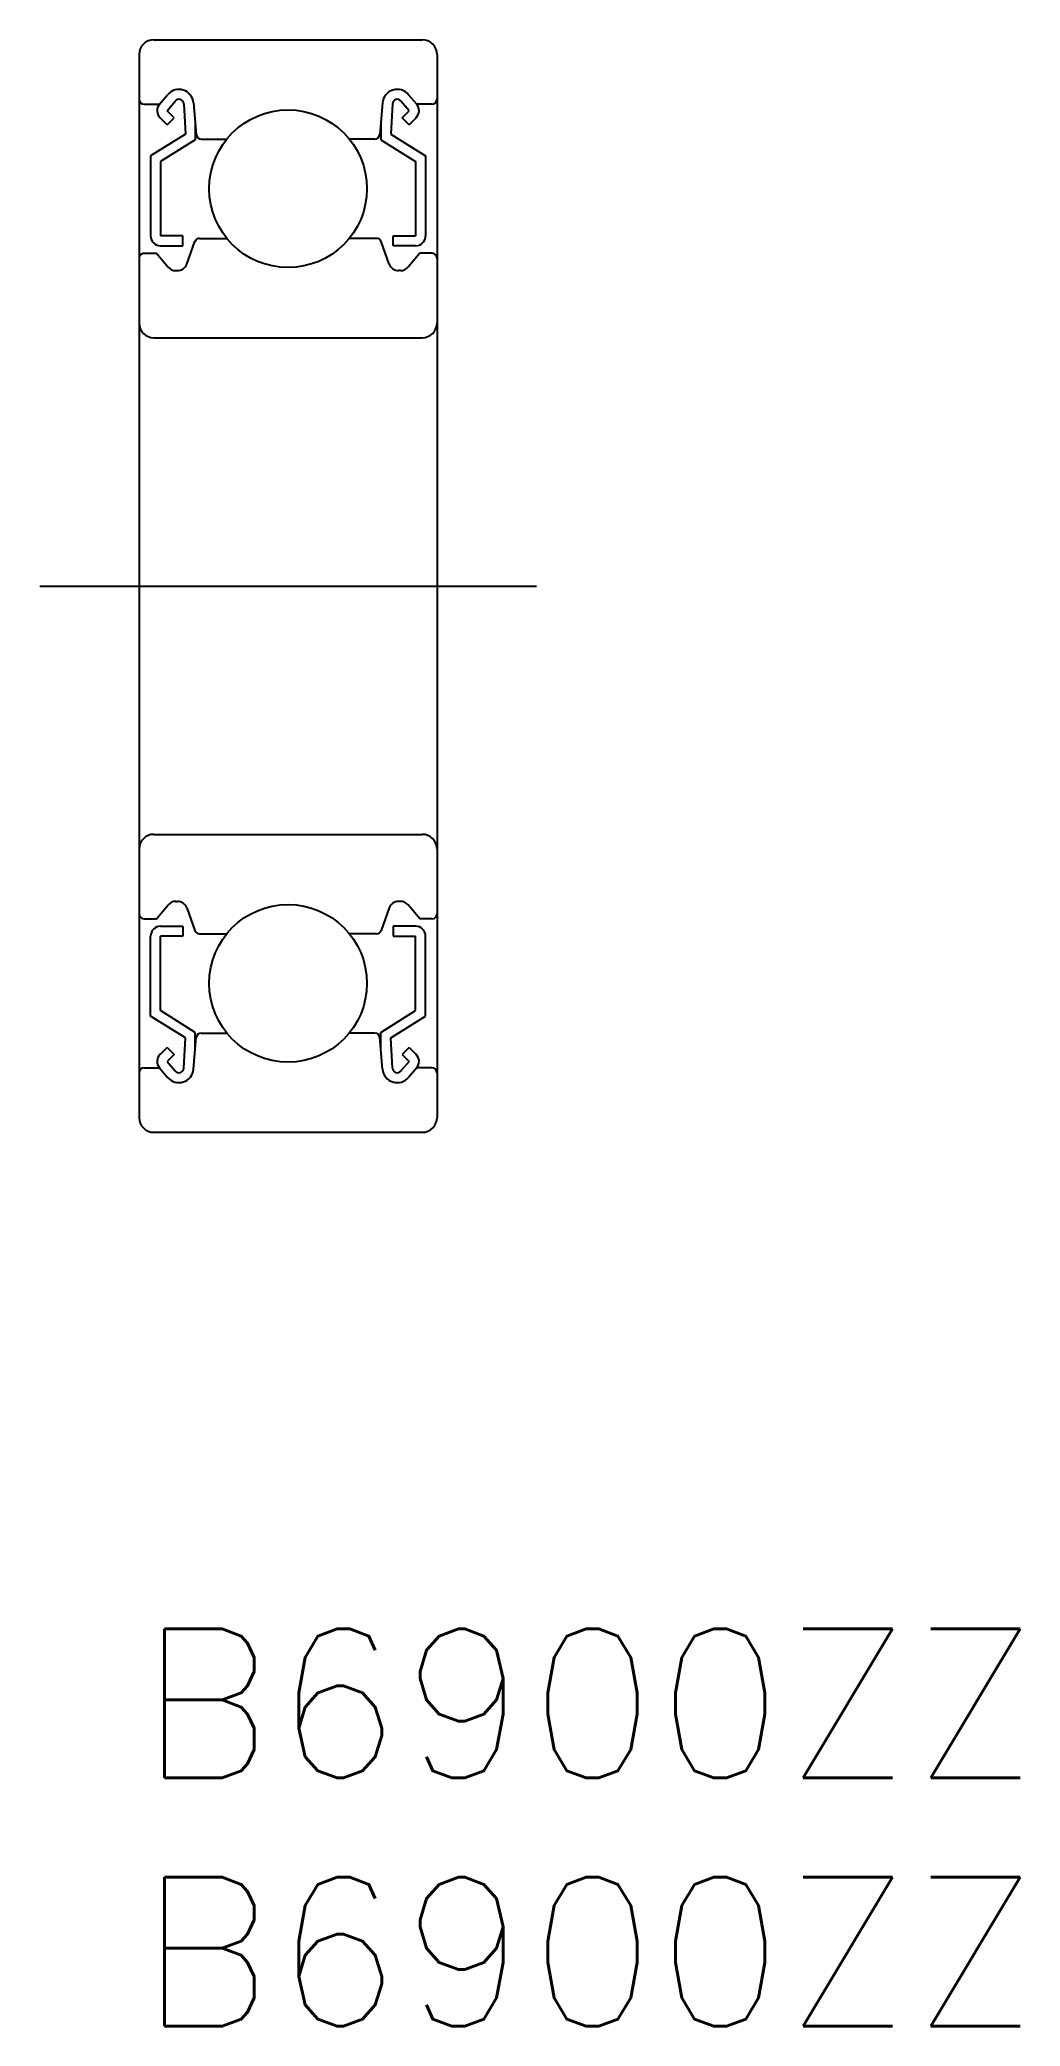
# Model space of a CAD drawing. Extents: x -2 to 17.7, y -8 to 32.
import ezdxf

# ---------------------------------------------------------------- set-up
doc = ezdxf.new("R2010")
doc.units = 0
doc.header["$LTSCALE"] = 0.5
doc.linetypes.add('CENTER', pattern=[50.8, 31.75, -6.35, 6.35, -6.35])
for name, color, linetype in [('MSM_CENTER', 1, 'CENTER'), ('MSM_CONTINUOUS', 7, 'CONTINUOUS'), ('MSM_PART_NUMBER', 7, 'CONTINUOUS')]:
    doc.layers.add(name, color=color, linetype=linetype)
doc.styles.get("Standard").update_dxf_attribs({"font": 'txt.shx', "height": 3, "bigfont": 'bigfont.shx'})

# ---------------------------------------------------------------- blocks, each defined once
blk = doc.blocks.new('*U2')
at = {"layer": 'MSM_PART_NUMBER'}
blk.add_text('B6900ZZ', height=3, dxfattribs=at).set_placement((0, -3))
blk = doc.blocks.new('*U3')
at = {"layer": 'MSM_PART_NUMBER'}
blk.add_text('B6900ZZ', height=3, dxfattribs=at).set_placement((0, -8))

msp = doc.modelspace()

# ---------------------------------------------------------------- linework, layer by layer
at = {"layer": 'MSM_CENTER'}
msp.add_line((-2, 21), (8, 21), dxfattribs=at)
at = {"layer": 'MSM_CONTINUOUS'}
for p, q in [((0.3, 32), (5.7, 32)), ((0, 31.7), (0, 10.3)), ((6, 31.7), (6, 10.3)), ((0.41, 30.7), (0.572, 30.893)), ((5.59, 30.7), (5.428, 30.893)), ((0.1, 30.7), (0.41, 30.7)), ((0.563, 30.289), (0.422, 30.43)), ((0.563, 30.571), (0.726, 30.765)), ((0.705, 30.43), (0.563, 30.571)), ((0.563, 30.289), (0.705, 30.43)), ((0.899, 30.71), (0.932, 30.098)), ((1.098, 30.728), (1.153, 30.091)), ((4.902, 30.728), (4.847, 30.091)), ((5.101, 30.71), (5.068, 30.098)), ((5.437, 30.571), (5.274, 30.765)), ((5.295, 30.43), (5.437, 30.571)), ((5.437, 30.289), (5.295, 30.43)), ((5.437, 30.289), (5.578, 30.43)), ((5.9, 30.7), (5.59, 30.7)), ((0.932, 30.098), (0.232, 29.661)), ((1.132, 30.334), (1.132, 29.987)), ((4.868, 30.334), (4.868, 29.987)), ((5.068, 30.098), (5.768, 29.661)), ((0.232, 29.661), (0.232, 28.05)), ((1.132, 29.987), (0.432, 29.55)), ((1.253, 30), (1.767, 30)), ((4.747, 30), (4.233, 30)), ((4.868, 29.987), (5.568, 29.55)), ((5.768, 29.661), (5.768, 28.05)), ((0.432, 29.55), (0.432, 28.05)), ((5.568, 29.55), (5.568, 28.05)), ((0.882, 28.05), (0.432, 28.05)), ((0.882, 27.85), (0.882, 28.05)), ((1.219, 28), (1.767, 28)), ((4.781, 28), (4.233, 28)), ((5.118, 27.85), (5.118, 28.05)), ((5.118, 28.05), (5.568, 28.05)), ((0.1, 27.7), (0.35, 27.7)), ((0.35, 27.7), (0.584, 27.421)), ((0.432, 27.85), (0.882, 27.85)), ((0.961, 27.482), (1.125, 27.934)), ((5.039, 27.482), (4.875, 27.934)), ((5.568, 27.85), (5.118, 27.85)), ((5.65, 27.7), (5.416, 27.421)), ((5.9, 27.7), (5.65, 27.7)), ((0.737, 27.35), (0.773, 27.35)), ((5.263, 27.35), (5.227, 27.35)), ((0.3, 26), (5.7, 26)), ((0.3, 16), (5.7, 16)), ((0.35, 14.3), (0.584, 14.579)), ((0.737, 14.65), (0.773, 14.65)), ((0.961, 14.518), (1.125, 14.066)), ((5.039, 14.518), (4.875, 14.066)), ((5.263, 14.65), (5.227, 14.65)), ((5.65, 14.3), (5.416, 14.579)), ((0.1, 14.3), (0.35, 14.3)), ((0.432, 14.15), (0.882, 14.15)), ((0.882, 14.15), (0.882, 13.95)), ((1.219, 14), (1.767, 14)), ((4.781, 14), (4.233, 14)), ((5.118, 14.15), (5.118, 13.95)), ((5.568, 14.15), (5.118, 14.15)), ((5.9, 14.3), (5.65, 14.3)), ((0.232, 12.339), (0.232, 13.95)), ((0.432, 12.45), (0.432, 13.95)), ((0.882, 13.95), (0.432, 13.95)), ((5.118, 13.95), (5.568, 13.95)), ((5.568, 12.45), (5.568, 13.95)), ((5.768, 12.339), (5.768, 13.95)), ((1.132, 12.013), (0.432, 12.45)), ((4.868, 12.013), (5.568, 12.45)), ((0.932, 11.902), (0.232, 12.339)), ((1.132, 11.666), (1.132, 12.013)), ((1.253, 12), (1.767, 12)), ((4.747, 12), (4.233, 12)), ((4.868, 11.666), (4.868, 12.013)), ((5.068, 11.902), (5.768, 12.339)), ((0.563, 11.711), (0.422, 11.57)), ((0.563, 11.711), (0.705, 11.57)), ((0.899, 11.29), (0.932, 11.902)), ((1.098, 11.272), (1.153, 11.909)), ((4.902, 11.272), (4.847, 11.909)), ((5.101, 11.29), (5.068, 11.902)), ((5.437, 11.711), (5.295, 11.57)), ((5.437, 11.711), (5.578, 11.57)), ((0.1, 11.3), (0.41, 11.3)), ((0.41, 11.3), (0.572, 11.107)), ((0.705, 11.57), (0.563, 11.429)), ((0.563, 11.429), (0.726, 11.235)), ((5.437, 11.429), (5.274, 11.235)), ((5.295, 11.57), (5.437, 11.429)), ((5.59, 11.3), (5.428, 11.107)), ((5.9, 11.3), (5.59, 11.3)), ((0.3, 10), (5.7, 10))]:
    msp.add_line(p, q, dxfattribs=at)
for centre in [(3, 29), (3, 13)]:
    msp.add_circle(centre, 1.587, dxfattribs=at)
for centre, radius, start, end in [((0.3, 31.7), 0.3, 90, 180), ((5.7, 31.7), 0.3, 0, 90), ((0.801, 30.702), 0.298, 5.0035, 140.1545), ((0.801, 30.702), 0.098, 4.5454, 140.184), ((5.199, 30.702), 0.298, 39.8455, 174.9965), ((5.199, 30.702), 0.098, 39.816, 175.4546), ((0.1, 30.8), 0.1, 180.0001, 270), ((0.562, 30.571), 0.199, 139.7087, 225.389), ((5.438, 30.571), 0.199, 314.611, 40.2913), ((5.9, 30.8), 0.1, 270, 359.9999), ((1.252, 30.1), 0.0996, 184.9707, 270.4302), ((4.748, 30.1), 0.0996, 269.5698, 355.0293), ((0.432, 28.05), 0.2, 179.9931, 270.0069), ((1.219, 27.9), 0.0999, 89.9928, 160.1816), ((4.781, 27.9), 0.0999, 19.8184, 90.0072), ((5.568, 28.05), 0.2, 269.9931, 0.0069), ((0.1, 27.6), 0.1, 90.0098, 179.996), ((5.9, 27.6), 0.1, 0.004, 89.9902), ((0.737, 27.549), 0.199, 220.0865, 270.126), ((0.773, 27.55), 0.2, 269.9786, 340.1677), ((5.227, 27.55), 0.2, 199.8323, 270.0214), ((5.263, 27.549), 0.199, 269.874, 319.9135), ((0.3, 26.3), 0.3, 180, 270), ((5.7, 26.3), 0.3, 270, 0), ((0.3, 15.7), 0.3, 90, 180), ((5.7, 15.7), 0.3, 0, 90), ((0.1, 14.4), 0.1, 180.004, 269.9902), ((0.737, 14.451), 0.199, 89.874, 139.9135), ((0.773, 14.45), 0.2, 19.8323, 90.0214), ((5.227, 14.45), 0.2, 89.9786, 160.1677), ((5.263, 14.451), 0.199, 40.0865, 90.126), ((5.9, 14.4), 0.1, 270.0098, 359.996), ((0.432, 13.95), 0.2, 89.9931, 180.0069), ((1.219, 14.1), 0.0999, 199.8184, 270.0072), ((4.781, 14.1), 0.0999, 269.9928, 340.1816), ((5.568, 13.95), 0.2, 359.9931, 90.0069), ((1.252, 11.9), 0.0996, 89.5698, 175.0293), ((4.748, 11.9), 0.0996, 4.9707, 90.4302), ((0.1, 11.2), 0.1, 90, 179.9999), ((0.562, 11.429), 0.199, 134.611, 220.2913), ((0.801, 11.298), 0.298, 219.8455, 354.9965), ((0.801, 11.298), 0.098, 219.816, 355.4546), ((5.199, 11.298), 0.298, 185.0035, 320.1545), ((5.199, 11.298), 0.098, 184.5454, 320.184), ((5.438, 11.429), 0.199, 319.7087, 45.389), ((5.9, 11.2), 0.1, 0.0001, 90), ((0.3, 10.3), 0.3, 180, 270), ((5.7, 10.3), 0.3, 270, 0)]:
    msp.add_arc(centre, radius, start, end, dxfattribs=at)

# ---------------------------------------------------------------- block references
for name in ['*U2', '*U3']:
    msp.add_blockref(name, (0, 0), dxfattribs=at)

doc.saveas('drawing.dxf')
